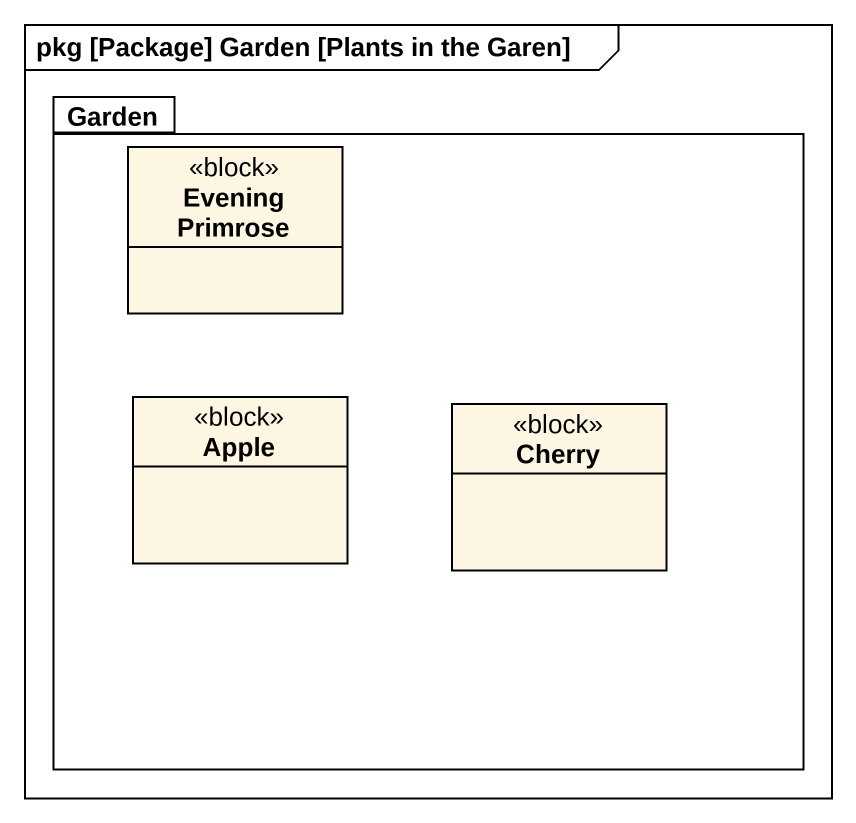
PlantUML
@startuml
mainframe pkg [Package] Garden [Plants in the Garen]
hide circle
hide empty members
package Garden {
  class "Evening Primrose" as Evening_Primrose <<block>>
  class Apple <<block>>
  class Cherry <<block>>
}
@enduml
